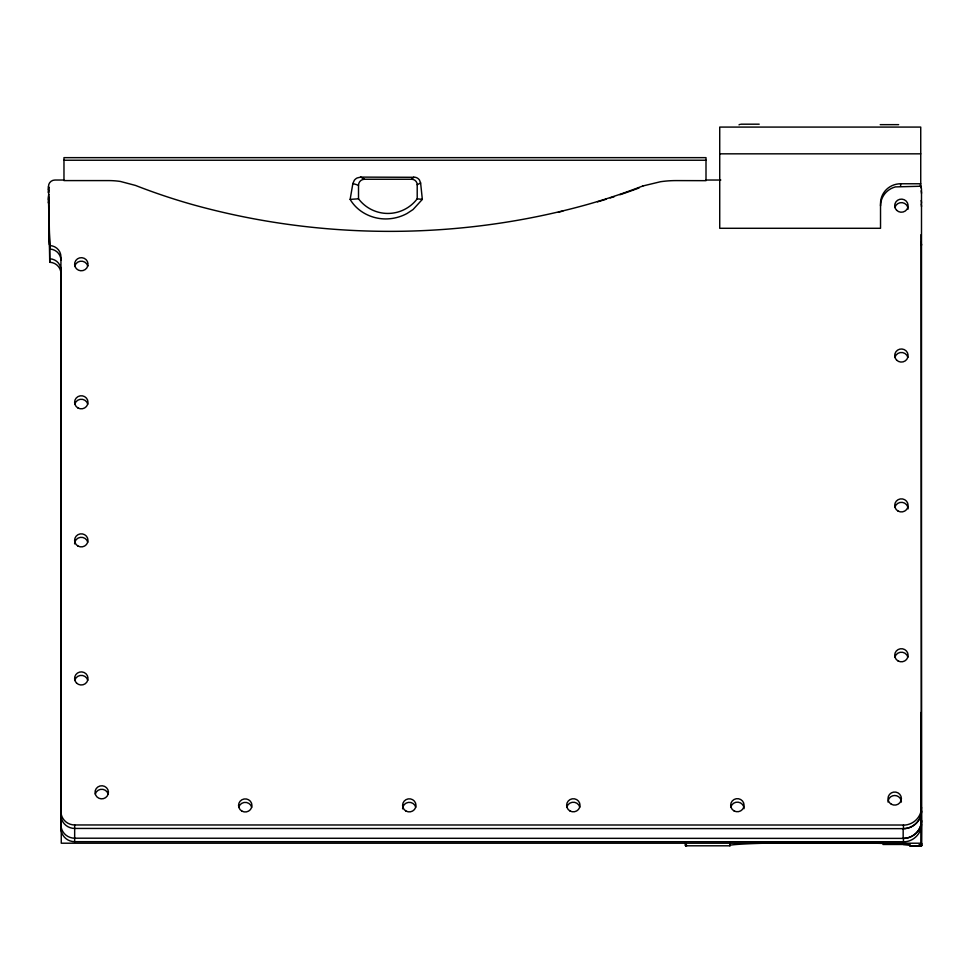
<?xml version="1.0" encoding="UTF-8"?>
<svg xmlns="http://www.w3.org/2000/svg" width="970" height="970" viewBox="0 0 970 970"><rect width="100%" height="100%" fill="white"/><g stroke="black" fill="none" stroke-linecap="round" stroke-linejoin="round"><path stroke-width="1.45" d="M687.063 845.464L685.547 845.804L685.547 843.209L685.547 845.804L729.961 845.804L729.973 843.257M685.766 845.707L685.766 842.894M729.961 845.44L729.961 842.142M729.961 845.173L730.107 842.142M921.015 234.631L921.488 845.816L909.909 845.816L909.909 845.209A92.017 3.383 0 0 0 903.3 844.482M921.015 760.844L921.488 845.779L918.796 845.416L921.488 845.816L921.5 843.221L61.255 843.209L61.255 269.502M882.942 843.257L882.942 844.47L909.909 844.47L909.909 845.816M920.154 184.943A10.052 9.833 0 0 1 921.5 189.865L921.488 827.483L921.27 845.719L919.972 845.476L921.488 845.779L918.663 845.367M921.5 843.221L921.488 845.816L909.909 845.779M685.547 845.804L685.572 842.978M350.146 199.383L352.862 183.524L354.329 180.274A8.39 8.209 0 0 1 357.202 177.946L360.707 177.11L415.427 177.304A7.008 6.863 0 0 1 419.464 180.008L420.616 182.99L422.338 199.383L413.05 209.544L407.024 213.497A44.171 43.201 0 0 1 385.587 218.941C371.474 218.917 357.336 211.751 350.146 199.383L358.512 198.814A36.751 36.751 0 0 0 417.209 198.814L422.338 199.383M360.707 177.11L364.526 179.256L411.704 179.256L413.802 177.11M739.019 124.839L739.722 124.427M417.209 198.814L417.209 184.761L420.616 182.99M558.453 212.139L562.867 211.108M730.107 845.173L731.198 845.015A92.017 3.383 0 0 1 881.766 843.403M920.736 186.24L895.431 186.907A20.103 19.667 0 0 0 880.53 205.895M740.777 124.196L759.195 124.184M880.226 124.657L898.632 124.645M60.94 811.817A13.725 13.422 0 0 0 74.666 824.961L905.556 825.021A18.333 17.933 0 0 0 921.5 807.246M903.167 828.659C912.806 828.877 921.682 820.462 921.5 810.726A18.333 17.933 0 0 1 903.167 828.659L903.167 838.407A18.333 17.933 0 0 0 921.5 820.474C921.67 830.102 912.988 838.504 903.434 838.395L74.666 838.201A13.725 13.422 0 0 1 60.94 825.046M60.94 273.552A11.531 11.276 0 0 0 49.737 262.288L49.737 245.568A11.531 11.276 0 0 1 60.94 256.832L60.94 828.525A13.725 13.422 0 0 0 74.666 841.681L905.556 841.742A18.333 17.933 0 0 0 921.5 823.966M719.728 153.83L920.736 153.83M63.971 160.232L706.002 160.232M63.826 180.032L54.95 180.032A6.45 6.305 0 0 0 48.5 186.47L48.5 192.775A6.463 6.293 -21.7 0 1 48.949 190.314M705.905 180.032L720.807 180.032M920.736 187.695L920.736 127.082L719.728 127.082L719.728 228.289L880.53 228.289L880.53 203.421A20.103 19.655 0 0 1 900.633 183.766L920.736 183.766M871.412 842.445L882.651 842.833M919.026 845.379L921.488 845.779L919.427 845.403M921.27 827.434L921.015 712.477M352.862 183.524L358.512 185.258A6.002 6.002 0 0 1 364.526 179.256M49.215 230.69L49.555 244.889L49.215 227.125M48.5 186.47L49.737 249.047A11.531 11.276 0 0 1 60.94 260.324M48.949 194.424A6.463 6.293 21.7 0 0 48.488 196.874L49.737 262.288M729.961 845.197L729.961 845.804M903.434 825.155L903.434 828.647L74.666 828.441A13.725 13.422 0 0 1 60.94 815.297M903.434 838.395L903.434 841.875M900.633 183.766L900.633 186.24M358.512 185.258L358.512 198.814M74.666 824.961L74.666 841.681M48.5 196.874L48.5 203.179A6.45 6.305 0 0 1 48.949 200.729M411.704 179.256A5.505 5.505 0 0 1 417.209 184.761M921.16 200.547A10.052 9.833 0 0 1 921.5 203.094M49.737 258.796A11.531 11.276 0 0 1 60.94 270.072M48.5 199.699A6.45 6.305 0 0 1 48.949 197.249M48.5 189.95A6.45 6.305 0 0 1 48.949 187.501M921.16 190.799A10.052 9.833 0 0 1 921.5 193.345M921.16 204.039A10.052 9.833 0 0 1 921.5 206.574M74.823 266.01A6.705 6.56 0 0 1 87.773 266.01A6.705 6.56 0 0 0 79.564 257.899A6.705 6.56 0 0 0 76.557 268.86A6.705 6.56 0 0 0 87.773 265.925M95.254 794.09A6.705 6.56 0 0 1 108.191 794.09A6.705 6.56 0 0 0 99.995 785.979A6.705 6.56 0 0 0 96.988 796.94A6.705 6.56 0 0 0 108.191 794.006M894.922 207.459A6.705 6.56 0 0 1 908.102 209.156M74.823 404.09A6.705 6.56 0 0 1 87.773 404.09M74.593 543.855A6.705 6.56 0 0 1 87.773 542.157M74.823 680.225A6.705 6.56 0 0 1 87.773 680.225M894.922 357.324A6.705 6.56 0 0 1 907.871 357.324M894.922 507.177A6.705 6.56 0 0 1 908.102 508.874M894.922 657.042A6.705 6.56 0 0 1 907.871 657.042M887.999 802.044A6.705 6.56 0 0 1 894.704 795.497A6.705 6.56 0 0 1 901.397 802.044M730.883 806.979A6.705 6.56 0 0 1 744.063 808.677M566.844 807.064A6.705 6.56 0 0 1 579.793 807.064M402.586 808.834A6.705 6.56 0 0 1 415.754 807.149M238.765 807.222A6.705 6.56 0 0 1 251.715 807.222M639.06 187.95A611.536 598.175 0 0 1 619.927 194.752M614.374 196.595A611.536 598.175 0 0 1 610.191 197.941M605.983 199.274A611.536 598.175 0 0 1 597.508 201.845M642.928 185.961L640.188 186.967A611.536 598.175 0 0 1 586.05 204.864C458.495 240.208 321.191 240.172 193.624 204.888A609.087 595.774 0 0 1 135.473 185.428L120.389 181.451A77.139 75.454 0 0 0 108.773 180.59L63.971 180.59L63.971 157.649L706.002 157.649L706.002 180.662L676.175 180.59A105.706 103.39 0 0 0 660.558 181.717L642.928 185.961M921.5 245.119L921.088 242.318L921.5 245.119M896.656 210.308A6.705 6.56 0 0 0 907.871 207.362A6.705 6.56 0 0 0 899.663 199.335A6.705 6.56 0 0 0 896.656 210.308M896.656 360.161A6.705 6.56 0 0 0 907.871 357.227A6.705 6.56 0 0 0 899.663 349.2A6.705 6.56 0 0 0 896.656 360.161M898.05 511.069A6.705 6.56 0 0 0 908.102 505.394A6.705 6.56 0 0 0 898.05 499.72A6.705 6.56 0 0 0 898.05 511.069M898.05 660.934A6.705 6.56 0 0 0 908.102 655.259A6.705 6.56 0 0 0 898.05 649.585A6.705 6.56 0 0 0 898.05 660.934M891.345 804.239A6.705 6.56 0 0 0 901.397 798.565A6.705 6.56 0 0 0 891.345 792.89A6.705 6.56 0 0 0 891.345 804.239M734.011 810.871A6.705 6.56 0 0 0 744.063 805.197A6.705 6.56 0 0 0 734.011 799.522A6.705 6.56 0 0 0 734.011 810.871M569.972 810.956A6.705 6.56 0 0 0 580.024 805.282A6.705 6.56 0 0 0 569.972 799.607A6.705 6.56 0 0 0 569.972 810.956M405.933 811.029A6.705 6.56 0 0 0 415.984 805.355A6.705 6.56 0 0 0 405.933 799.68A6.705 6.56 0 0 0 405.933 811.029M241.894 811.114A6.705 6.56 0 0 0 251.945 805.439A6.705 6.56 0 0 0 241.894 799.765A6.705 6.56 0 0 0 241.894 811.114M77.952 407.97A6.705 6.56 0 0 0 87.991 402.295A6.705 6.56 0 0 0 77.952 396.621A6.705 6.56 0 0 0 77.952 407.97M77.952 546.037A6.705 6.56 0 0 0 87.991 540.363A6.705 6.56 0 0 0 77.952 534.688A6.705 6.56 0 0 0 77.952 546.037M76.557 683.074A6.705 6.56 0 0 0 87.773 680.128A6.705 6.56 0 0 0 79.564 672.101A6.705 6.56 0 0 0 76.557 683.074"/></g></svg>
